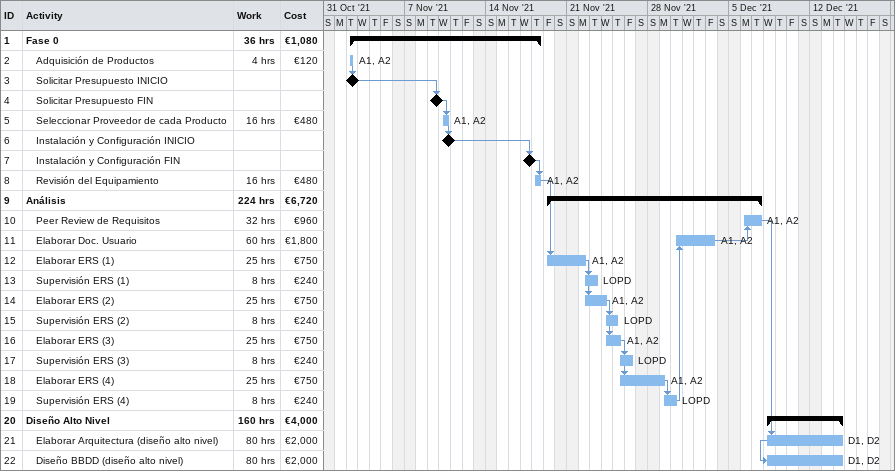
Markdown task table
| ID | Level | Task | Start | Finish | Predecessors | Resources | Work (h) | Cost (€) |
|---|---|---|---|---|---|---|---|---|
| 1 | 1 | **Fase 0** | 2021-11-02 | 2021-11-18 |  |  | 36 | 1080 |
| 2 | 2 | Adquisición de Productos | 2021-11-02 | 2021-11-02 |  | A1, A2 | 4 | 120 |
| 3 | 2 | Solicitar Presupuesto INICIO (milestone) | 2021-11-02 | 2021-11-02 | 2 |  |  |  |
| 4 | 2 | Solicitar Presupuesto FIN (milestone) | 2021-11-09 | 2021-11-09 | 3 |  |  |  |
| 5 | 2 | Seleccionar Proveedor de cada Producto | 2021-11-10 | 2021-11-10 | 4 | A1, A2 | 16 | 480 |
| 6 | 2 | Instalación y Configuración INICIO (milestone) | 2021-11-10 | 2021-11-10 | 5 |  |  |  |
| 7 | 2 | Instalación y Configuración FIN (milestone) | 2021-11-17 | 2021-11-17 | 6 |  |  |  |
| 8 | 2 | Revisión del Equipamiento | 2021-11-18 | 2021-11-18 | 7 | A1, A2 | 16 | 480 |
| 9 | 1 | **Análisis** | 2021-11-19 | 2021-12-07 |  |  | 224 | 6720 |
| 10 | 2 | Peer Review de Requisitos | 2021-12-06 | 2021-12-07 | 11 | A1, A2 | 32 | 960 |
| 11 | 2 | Elaborar Doc. Usuario | 2021-11-30 | 2021-12-03 | 19 | A1, A2 | 60 | 1800 |
| 12 | 2 | Elaborar ERS (1) | 2021-11-19 | 2021-11-22 | 8 | A1, A2 | 25 | 750 |
| 13 | 2 | Supervisión ERS (1) | 2021-11-22 | 2021-11-23 | 12 | LOPD | 8 | 240 |
| 14 | 2 | Elaborar ERS (2) | 2021-11-22 | 2021-11-24 | 12 | A1, A2 | 25 | 750 |
| 15 | 2 | Supervisión ERS (2) | 2021-11-24 | 2021-11-25 | 14 | LOPD | 8 | 240 |
| 16 | 2 | Elaborar ERS (3) | 2021-11-24 | 2021-11-25 | 14 | A1, A2 | 25 | 750 |
| 17 | 2 | Supervisión ERS (3) | 2021-11-25 | 2021-11-26 | 16 | LOPD | 8 | 240 |
| 18 | 2 | Elaborar ERS (4) | 2021-11-25 | 2021-11-29 | 16 | A1, A2 | 25 | 750 |
| 19 | 2 | Supervisión ERS (4) | 2021-11-29 | 2021-11-30 | 18 | LOPD | 8 | 240 |
| 20 | 1 | **Diseño Alto Nivel** | 2021-12-08 | 2021-12-14 |  |  | 160 | 4000 |
| 21 | 2 | Elaborar Arquitectura (diseño alto nivel) | 2021-12-08 | 2021-12-14 | 10 | D1, D2 | 80 | 2000 |
| 22 | 2 | Diseño BBDD (diseño alto nivel) | 2021-12-08 | 2021-12-14 | 21SS | D1, D2 | 80 | 2000 |
